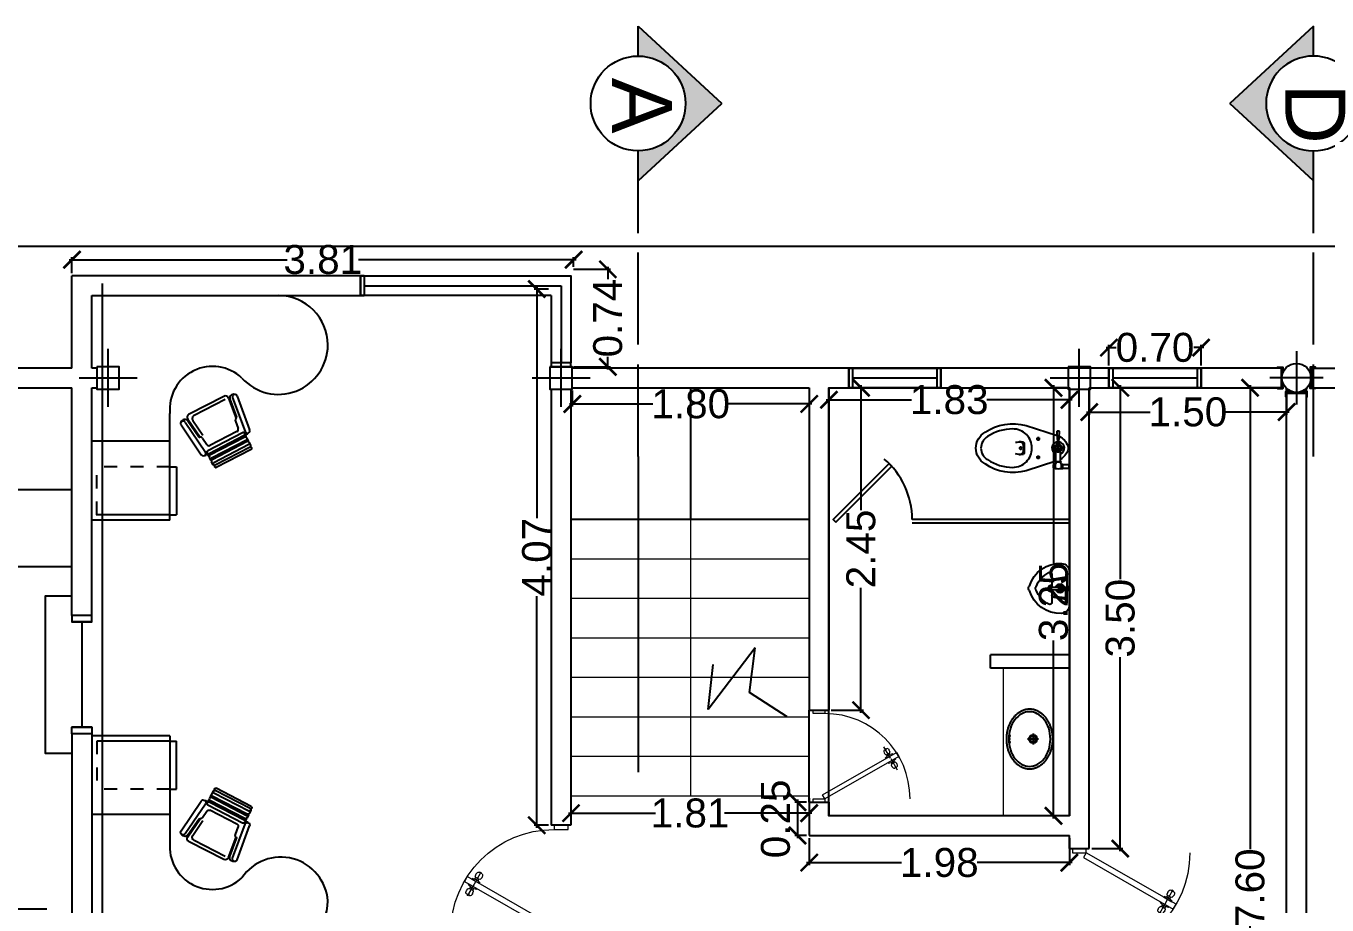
# Model space of a CAD drawing. Header units: metres. Extents: x 2 to 659295185, y -28 to 1124222152.
# Drawn here: x 654281.52 to 654291.4, y 1123388.89 to 1123395.57 of the extents above; entities that cross this region are included whole.
import ezdxf

# ---------------------------------------------------------------- set-up
doc = ezdxf.new("R2010")
doc.units = ezdxf.units.M
doc.header["$MEASUREMENT"] = 0
for name, pattern in [('ACAD_ISO03W100', [30, 12, -18]), ('CENTER', [50.8, 31.75, -6.35, 6.35, -6.35]), ('CENTER2', [1.125, 0.75, -0.125, 0.125, -0.125]), ('DASHDOT2', [0.5, 0.25, -0.125, 0, -0.125]), ('DASHED2', [9.525, 6.35, -3.175])]:
    doc.linetypes.add(name, pattern=pattern)
doc.layers.get('0').update_dxf_attribs({"linetype": 'CONTINUOUS'})
doc.layers.add('acera', color=32, linetype='CONTINUOUS', lineweight=20)
doc.layers.add('muebles', color=9, linetype='CONTINUOUS', lineweight=0)
for name, color, linetype in [('Acotado', 7, 'CONTINUOUS'), ('EJE', 4, 'DASHDOT2'), ('EJES', 7, 'CENTER2'), ('Estructura', 1, 'CONTINUOUS'), ('Gabetero', 8, 'CONTINUOUS'), ('HERR', 7, 'CONTINUOUS'), ('PARED', 7, 'CONTINUOUS'), ('PIEZA', 7, 'CONTINUOUS'), ('PRO', 3, 'CONTINUOUS'), ('TECHO', 4, 'CONTINUOUS'), ('Textura', 8, 'CONTINUOUS'), ('TEXTURA PISO', 251, 'CONTINUOUS'), ('Vista 1', 4, 'CONTINUOUS')]:
    doc.layers.add(name, color=color, linetype=linetype)
doc.styles.add('FORMAT', font='swissl.ttf')
doc.dimstyles.new('1-100', dxfattribs={"dimtxt": 0.22, "dimasz": 0.13, "dimexe": 0.02, "dimexo": 0.02, "dimgap": 0.022, "dimtad": 0, "dimzin": 1, "dimdsep": 46, "dimtxsty": 'FORMAT', "dimblk": 'ARCHTICK', "dimcen": 0.02, "dimdle": 0.02, "dimazin": 0, "dimtfac": 1, "dimtofl": 0, "dimtmove": 2, "dimatfit": 3, "dimldrblk": 'ARCHTICK', "dimfxl": 1, "dimtolj": 1, "dimtzin": 1, "dimarcsym": 0})

# ---------------------------------------------------------------- blocks, each defined once
blk = doc.blocks.new('eco 220x220')
at = {"color": 8}
for p, q in [((0, 0.2022), (0, -0.2022)), ((-0.2022, 0), (0.2022, 0))]:
    blk.add_line(p, q, dxfattribs=at)
blk.add_circle((0, 0), 0.11)
blk = doc.blocks.new('Silla Visita')
for p, q in [((164.1382, 49.1594), (164.3391, 49.3459)), ((164.394, 49.3398), (164.3779, 49.3206)), ((164.4188, 49.369), (164.4027, 49.3498)), ((164.404, 49.334), (164.633, 49.1415)), ((164.4201, 49.3532), (164.6491, 49.1607)), ((164.4436, 49.3982), (164.4275, 49.379)), ((164.4288, 49.3632), (164.6578, 49.1707)), ((164.4449, 49.3824), (164.6739, 49.1899)), ((164.4594, 49.3995), (164.6883, 49.207)), ((164.4714, 49.4139), (164.7004, 49.2214)), ((164.1636, 49.132), (164.3646, 49.3185)), ((164.3199, 49.2209), (164.3634, 49.2612)), ((164.3793, 49.3048), (164.6082, 49.1123)), ((164.3881, 49.2618), (164.565, 49.1132)), ((164.3953, 49.324), (164.6243, 49.1315)), ((164.1785, 49.105), (164.2997, 49.2174)), ((164.1825, 49.1171), (164.2893, 49.2163)), ((164.6401, 49.1328), (164.624, 49.1137)), ((164.6649, 49.162), (164.6488, 49.1429)), ((164.6897, 49.1912), (164.6736, 49.1721)), ((164.1795, 49.0658), (164.4054, 48.8749)), ((164.1964, 49.0858), (164.3998, 48.9139)), ((164.4385, 48.9195), (164.513, 49.0331)), ((164.4733, 48.8703), (164.6237, 49.0996)), ((164.5046, 48.8498), (164.6549, 49.0791)), ((164.5349, 49.0392), (164.5674, 49.0888)), ((164.4442, 48.8805), (164.5349, 49.0187)), ((164.4555, 48.8864), (164.5355, 49.0083))]:
    blk.add_line(p, q)
for centre, radius, start, end in [((164.3519, 49.3322), 0.0187, 312.86345, 132.86345), ((164.3639, 49.3286), 0.0161, 330.22315, 83.22143), ((164.4026, 49.3325), 0.0112, 102.78795, 229.94658), ((164.4113, 49.3426), 0.0112, 139.94658, 229.94658), ((164.4274, 49.3618), 0.0112, 102.78795, 229.94658), ((164.4274, 49.3618), 0.0112, 102.78795, 229.94658), ((164.4361, 49.3718), 0.0112, 139.94658, 229.94658), ((164.4521, 49.391), 0.0112, 49.94658, 229.94658), ((164.4654, 49.4067), 0.00935, 49.94658, 229.94658), ((164.3761, 49.2475), 0.0187, 49.94658, 132.86345), ((164.3865, 49.3134), 0.0112, 139.94658, 229.94658), ((164.1644, 49.1438), 0.0323, 169.43783, 304.16922), ((164.1509, 49.1457), 0.0187, 132.86345, 312.86345), ((164.2953, 49.2099), 0.0087, 64.26053, 132.86345), ((164.3072, 49.2346), 0.0187, 244.26053, 312.86345), ((164.6315, 49.14), 0.0112, 229.94658, 355.56179), ((164.6402, 49.1501), 0.0112, 229.94658, 319.94658), ((164.6563, 49.1693), 0.0112, 229.94658, 355.56179), ((164.665, 49.1793), 0.0112, 229.94658, 319.94658), ((164.6811, 49.1985), 0.0112, 229.94658, 49.94658), ((164.6944, 49.2142), 0.00935, 229.94658, 49.94658), ((164.1963, 49.0858), 0.0262, 132.86345, 229.94658), ((164.5505, 49.0289), 0.0187, 146.74189, 215.3448), ((164.5503, 49.0994), 0.0201, 328.25096, 43.25775), ((164.6155, 49.1209), 0.0112, 229.94658, 319.94658), ((164.6338, 49.1006), 0.0161, 20.25386, 129.38218), ((164.6393, 49.0893), 0.0187, 326.74189, 146.74189), ((164.5282, 49.0131), 0.0087, 326.74189, 35.3448), ((164.4167, 48.9339), 0.0262, 229.80267, 326.74189), ((164.4223, 48.8948), 0.0262, 229.65875, 326.74189), ((164.4842, 48.8731), 0.0316, 155.20042, 273.40761), ((164.489, 48.8601), 0.0187, 146.74189, 326.74189)]:
    blk.add_arc(centre, radius, start, end)
blk = doc.blocks.new('p-80')
at = {"color": 8, "linetype": 'CENTER', "ltscale": 0.0005}
for p, q in [((-0.3816, 0.6706), (-0.4977, 0.6036)), ((-0.3796, 0.6718), (-0.2635, 0.7388))]:
    blk.add_line(p, q, dxfattribs=at)
at = {"color": 8}
for p, q in [((-0.4626, 0.649), (-0.4532, 0.6576)), ((-0.4495, 0.6598), (-0.4372, 0.6636)), ((-0.4147, 0.666), (-0.4258, 0.6595)), ((-0.4136, 0.6383), (-0.4256, 0.6591)), ((-0.4154, 0.6915), (-0.4207, 0.6885)), ((-0.4207, 0.6885), (-0.4147, 0.666)), ((-0.3804, 0.6309), (-0.4154, 0.6915)), ((-0.4022, 0.6443), (-0.4147, 0.666)), ((-0.3808, 0.7115), (-0.3755, 0.7146)), ((-0.3458, 0.6509), (-0.3808, 0.7115)), ((-0.3755, 0.7146), (-0.359, 0.6981)), ((-0.359, 0.6981), (-0.3479, 0.7045)), ((-0.3465, 0.6765), (-0.359, 0.6981)), ((-0.3357, 0.6833), (-0.3476, 0.7041)), ((-0.3465, 0.6765), (-0.3354, 0.6829)), ((-0.3405, 0.6539), (-0.3465, 0.6765)), ((-0.3458, 0.6509), (-0.3405, 0.6539)), ((-0.3363, 0.7251), (-0.3457, 0.7165)), ((-0.3203, 0.7311), (-0.3325, 0.7273)), ((-0.3118, 0.6827), (-0.324, 0.6788)), ((-0.3041, 0.7154), (-0.3087, 0.7266)), ((-0.2986, 0.6935), (-0.308, 0.6848)), ((-0.301, 0.7215), (-0.306, 0.7201)), ((-0.2967, 0.7058), (-0.3041, 0.7154)), ((-0.301, 0.7215), (-0.2973, 0.715)), ((-0.2973, 0.715), (-0.301, 0.7114)), ((-0.4572, 0.627), (-0.4645, 0.6366)), ((-0.464, 0.6274), (-0.4603, 0.631)), ((-0.464, 0.6274), (-0.4602, 0.6209)), ((-0.4602, 0.6209), (-0.4553, 0.6224)), ((-0.4526, 0.6158), (-0.4572, 0.627)), ((-0.4409, 0.6113), (-0.4287, 0.6152)), ((-0.4249, 0.6173), (-0.4155, 0.626)), ((-0.4022, 0.6443), (-0.4133, 0.6379)), ((-0.3857, 0.6279), (-0.4022, 0.6443)), ((-0.3804, 0.6309), (-0.3857, 0.6279))]:
    blk.add_line(p, q, dxfattribs=at)
for points in [[(-0.03, 0.1), (-0.0646, 0.08), (-0.4329, 0.7218), (-0.3983, 0.7418)], [(-0.77, 0), (-0.8, 0), (-0.8, 0.1), (-0.77, 0.1)], [(0, 0), (-0.03, 0), (-0.03, 0.1), (0, 0.1)]]:
    blk.add_lwpolyline(points, close=True)
for centre, radius, start, end in [((-0.03, 0.1), 0.74, 90, 180), ((-0.4464, 0.6502), 0.01, 107.47119, 132.52881), ((-0.4342, 0.6541), 0.01, 30, 107.47119), ((-0.339, 0.7091), 0.01, 132.52881, 210), ((-0.3295, 0.7177), 0.01, 107.47119, 132.52881), ((-0.327, 0.6883), 0.01, 210, 287.47119), ((-0.3173, 0.7216), 0.01, 30, 107.47119), ((-0.3148, 0.6922), 0.01, 287.47119, 312.52881), ((-0.3053, 0.7008), 0.01, 312.52881, 30), ((-0.4559, 0.6416), 0.01, 132.52881, 210), ((-0.4439, 0.6208), 0.01, 210, 287.47119), ((-0.4317, 0.6247), 0.01, 287.47119, 312.52881), ((-0.4223, 0.6333), 0.01, 312.52881, 30)]:
    blk.add_arc(centre, radius, start, end, dxfattribs=at)
blk = doc.blocks.new('detalle metalico')
at = {"layer": 'Estructura'}
for points in [[(665221.7432, 1123542.5637), (665221.7432, 1123542.5977), (665221.7092, 1123542.5977), (665221.7092, 1123542.6037), (665221.7492, 1123542.6037), (665221.7492, 1123542.5637), (665221.7432, 1123542.5637)], [(665221.7432, 1123542.4817), (665221.7432, 1123542.4477), (665221.7092, 1123542.4477), (665221.7092, 1123542.4417), (665221.7492, 1123542.4417), (665221.7492, 1123542.4817), (665221.7432, 1123542.4817)]]:
    blk.add_lwpolyline(points, dxfattribs=at)
blk.add_lwpolyline([(665221.7432, 1123542.4477), (665221.7372, 1123542.4477), (665221.7372, 1123542.5977), (665221.7432, 1123542.5977)], close=True, dxfattribs=at)
blk = doc.blocks.new('_ArchTick')
at = {"color": 0, "linetype": 'ByBlock', "const_width": 0.15}
blk.add_lwpolyline([(-0.5, -0.5), (0.5, 0.5)], dxfattribs=at)
blk = doc.blocks.new('*D2349')
at = {"layer": 'Acotado', "color": 0, "lineweight": -2, "transparency": 16777216}
for p, q in [((667561.8505, 1123522.3588), (667561.8505, 1123522.2259)), ((667563.6605, 1123522.3588), (667563.6605, 1123522.2259)), ((667561.8305, 1123522.2459), (667562.4934, 1123522.2459)), ((667563.6805, 1123522.2459), (667563.0176, 1123522.2459))]:
    blk.add_line(p, q, dxfattribs=at)
at = {"layer": 'Acotado', "color": 0, "lineweight": -2, "transparency": 16777216, "xscale": 0.13, "yscale": 0.13, "zscale": 0.13, "rotation": 180}
blk.add_blockref('_ArchTick', (667561.8505, 1123522.2459), dxfattribs=at)
at = {"layer": 'Acotado', "color": 0, "lineweight": -2, "transparency": 16777216, "xscale": 0.13, "yscale": 0.13, "zscale": 0.13}
blk.add_blockref('_ArchTick', (667563.6605, 1123522.2459), dxfattribs=at)
at = {"layer": 'Acotado', "color": 0, "transparency": 16777216, "insert": (667562.7555, 1123522.2459), "char_height": 0.22, "attachment_point": 5, "style": 'FORMAT'}
blk.add_mtext('\\A1;1.81', dxfattribs=at)
blk = doc.blocks.new('signo')
h = blk.add_hatch(color=256)
h.dxf.hatch_style = 1
edge = h.paths.add_edge_path()
edge.add_arc((664510.7291, 1123539.9084), 0.3601, 180, 360)
edge.add_line((664511.0892, 1123539.9084), (664511.3177, 1123539.9084))
edge.add_line((664511.3177, 1123539.9084), (664510.7291, 1123539.273))
edge.add_line((664510.7291, 1123539.273), (664510.1404, 1123539.9084))
edge.add_line((664510.1404, 1123539.9084), (664510.3689, 1123539.9084))
for p, q in [((664510.1404, 1123539.9084), (664510.7291, 1123539.273)), ((664510.1404, 1123539.9084), (664510.3689, 1123539.9084)), ((664511.3177, 1123539.9084), (664510.7291, 1123539.273)), ((664511.0892, 1123539.9084), (664511.3177, 1123539.9084))]:
    blk.add_line(p, q)
blk.add_circle((664510.7291, 1123539.9084), 0.3601)
blk = doc.blocks.new('sig')
for p, q in [((664508.0465, 1123539.9084), (664508.7465, 1123539.9084)), ((664508.8965, 1123539.9084), (664509.5965, 1123539.9084)), ((664509.7437, 1123539.9084), (664510.1404, 1123539.9084))]:
    blk.add_line(p, q)
blk.add_blockref('signo', (0, 0))
blk = doc.blocks.new('caro-plt')
at = {"layer": 'PARED'}
for p, q in [((0.0357, -0.0857), (-0.0357, -0.0857)), ((0, -0.1214), (0, -0.05)), ((-0.085, -0.2377), (-0.055, -0.2377)), ((-0.07, -0.2227), (-0.07, -0.2527)), ((0.055, -0.2377), (0.085, -0.2377)), ((0.07, -0.2227), (0.07, -0.2527))]:
    blk.add_line(p, q, dxfattribs=at)
at = {"layer": 'PIEZA'}
for p, q in [((-0.0372, -0.076), (-0.0372, -0.0961)), ((0.1013, -0.068), (0.0239, -0.068)), ((0.1232, -0.0615), (0.1232, -0.0055)), ((0.1307, -0.0615), (0.1307, -0.0525)), ((0.1462, -0.0525), (0.1462, -0.0615)), ((0.1537, -0.0055), (0.1537, -0.0615)), ((0.1013, -0.1032), (0.024, -0.1032))]:
    blk.add_line(p, q, dxfattribs=at)
for points in [[(0.118, 0), (0.1207, -0.0055), (0.1562, -0.0055), (0.1588, 0)], [(-0.0397, -0.076), (-0.0422, -0.0794), (-0.0422, -0.0919), (-0.0397, -0.0961)], [(-0.0281, -0.076), (-0.0397, -0.076), (-0.0397, -0.0961), (-0.0279, -0.0961)]]:
    blk.add_lwpolyline(points, dxfattribs=at)
for points in [[(0.1, -0.1032), (0.1712, -0.3289, -0.220845), (0.1204, -0.6412, -0.267949), (0, -0.7107, -0.267949), (-0.1204, -0.6412, -0.220845), (-0.1712, -0.3289), (-0.0971, -0.0941, -0.200507)], [(-0.0422, -0.0794), (-0.1234, -0.0754, 0.428639), (-0.1287, -0.0804), (-0.1287, -0.0853), (-0.1287, -0.0901, 0.42603), (-0.1235, -0.0951), (-0.0422, -0.0919)], [(-0.0905, -0.0771, -0.184776), (-0.0173, -0.0131, -0.178359), (0.0173, -0.0131, -0.164856), (0.0852, -0.068)], [(0.1063, -0.1032), (0.1147, -0.1032, -0.39071), (0.1207, -0.1087, 0.39071), (0.1217, -0.1096), (0.1532, -0.1096, 0.368077), (0.1542, -0.1088, 0.077411), (0.1545, -0.0615)], [(0.1063, -0.068), (0.1147, -0.068, 0.331964), (0.1217, -0.0615)], [(0.1217, -0.1096), (0.1217, -0.1111, 0.414214), (0.1227, -0.1121), (0.1522, -0.1121, 0.414214), (0.1532, -0.1111), (0.1532, -0.1096)], [(0.1522, -0.1121), (0.1522, -0.1161, -0.414214), (0.1512, -0.1171), (0.1237, -0.1171, -0.414214), (0.1227, -0.1161), (0.1227, -0.1121)], [(0.1485, -0.1171), (0.1485, -0.1199, -0.414214), (0.1475, -0.1209), (0.1374, -0.1209), (0.1274, -0.1209, -0.414214), (0.1264, -0.1199), (0.1264, -0.1171)], [(-0.0442, -0.4107, -0.060428), (-0.049, -0.3582, -0.405477), (-0.034, -0.3437), (0, -0.3437), (0.034, -0.3437, -0.405477), (0.049, -0.3582, -0.060428), (0.0442, -0.4107)], [(0.0484, -0.3815, 0.43678), (0.0185, -0.3492), (0, -0.3492), (-0.0185, -0.3492, 0.43678), (-0.0484, -0.3815)], [(0.004, -0.3612), (0.004, -0.3638, 0.310791), (0.0056, -0.3661, -0.034503), (0.0071, -0.3668, -0.106031), (0.0094, -0.3688, -0.162613), (0.01, -0.3707, -0.162613), (0.0094, -0.3726, -0.106031), (0.0071, -0.3746, -0.069899), (0.004, -0.3757, -0.056135), (0, -0.3762, -0.056135), (-0.004, -0.3757, -0.069899), (-0.0071, -0.3746, -0.106031), (-0.0094, -0.3726, -0.162613), (-0.01, -0.3707, -0.162613), (-0.0094, -0.3688, -0.106031), (-0.0071, -0.3668, -0.034503), (-0.0056, -0.3661, 0.310791), (-0.004, -0.3638), (-0.004, -0.3612)]]:
    blk.add_lwpolyline(points, format="xyb", dxfattribs=at)
for points in [[(0.1038, -0.1057), (0.1037, -0.1057, -0.414214), (0.1013, -0.1033), (0.1013, -0.068, -0.414214), (0.1038, -0.0655), (0.1039, -0.0655, -0.414214), (0.1063, -0.0679), (0.1063, -0.1032, -0.414214)], [(0, -0.6727, 0.267949), (0.0875, -0.6222, 0.149412), (0.146, -0.4307, 0.414214), (0, -0.2847, 0.414214), (-0.146, -0.4307, 0.149412), (-0.0875, -0.6222, 0.267949)]]:
    blk.add_lwpolyline(points, format="xyb", close=True, dxfattribs=at)
blk.add_lwpolyline([(0.1552, -0.0615), (0.1217, -0.0615), (0.1207, -0.0605), (0.1207, -0.0535), (0.1217, -0.0525), (0.1552, -0.0525), (0.1562, -0.0535), (0.1562, -0.0605)], close=True, dxfattribs=at)
for centre, radius in [((0, -0.0857), 0.0297), ((0, -0.0857), 0.0204), ((-0.07, -0.2377), 0.008), ((0.07, -0.2377), 0.008)]:
    blk.add_circle(centre, radius, dxfattribs=at)
for start, end in [(21.94592, 172.11929), (187.71614, 338.33307)]:
    blk.add_arc((0, -0.0857), 0.0474, start, end, dxfattribs=at)
blk = doc.blocks.new('ORQU-PLT')
at = {"layer": 'PIEZA', "linetype": 'DASHED2'}
blk.add_lwpolyline([(0, -0.14, 0.078314), (-0.099, -0.156, 0.087725), (-0.178, -0.197, 0.10543), (-0.233, -0.264, 0.12261), (-0.252, -0.336, 0.12261), (-0.233, -0.409, 0.10543), (-0.178, -0.475, 0.087725), (-0.099, -0.517, 0.078314), (0, -0.532, 0.078314), (0.099, -0.517, 0.087725), (0.178, -0.475, 0.10543), (0.233, -0.409, 0.12261), (0.252, -0.336, 0.12261), (0.233, -0.264, 0.10543), (0.178, -0.197, 0.087725), (0.099, -0.156, 0.078314)], format="xyb", close=True, dxfattribs=at)
at = {"layer": 'PIEZA'}
blk.add_lwpolyline([(0, -0.161, 0.076422), (-0.091, -0.175, 0.086456), (-0.163, -0.212, 0.105866), (-0.214, -0.272, 0.125361), (-0.231, -0.336, 0.125361), (-0.214, -0.401, 0.105866), (-0.163, -0.46, 0.086456), (-0.091, -0.498, 0.076422), (0, -0.511, 0.076422), (0.091, -0.498, 0.086456), (0.163, -0.46, 0.105866), (0.214, -0.401, 0.125361), (0.231, -0.336, 0.125361), (0.214, -0.272, 0.105866), (0.163, -0.212, 0.086456), (0.091, -0.175, 0.076422)], format="xyb", close=True, dxfattribs=at)
for radius in [0.035, 0.025]:
    blk.add_circle((0, -0.307), radius, dxfattribs=at)
for centre, start, end in [((-0.028, -0.51), 355.4894, 173.8777), ((0, -0.511), 0.8058, 179.1942), ((0.028, -0.51), 6.1223, 184.5106)]:
    blk.add_arc(centre, 0.0085, start, end, dxfattribs=at)
at = {"layer": 'TECHO'}
for p, q in [((-0.047, -0.307), (0.047, -0.307)), ((0, -0.261), (0, -0.354))]:
    blk.add_line(p, q, dxfattribs=at)
blk = doc.blocks.new('CHOR-PLT')
at = {"layer": 'EJE'}
for p, q in [((-0.0122, -0.054), (0.0122, -0.054)), ((0, -0.0418), (0, -0.0662))]:
    blk.add_line(p, q, dxfattribs=at)
at = {"layer": 'HERR'}
for p, q in [((-0.0075, -0.1019), (-0.0065, -0.0412)), ((-0.0065, -0.034), (-0.0065, -0.003)), ((0.0065, -0.034), (0.0065, -0.003)), ((0.0075, -0.1019), (0.0065, -0.0412)), ((-0.007, -0.1119), (-0.007, -0.1019)), ((0.007, -0.1119), (0.007, -0.1019))]:
    blk.add_line(p, q, dxfattribs=at)
blk.add_lwpolyline([(-0.015, 0), (-0.0135, -0.003), (0.0135, -0.003), (0.015, 0)], dxfattribs=at)
for points in [[(0.0115, -0.0412), (0.01, -0.034), (-0.01, -0.034), (-0.0115, -0.0412)], [(-0.0115, -0.1019), (0.0115, -0.1019), (0.0115, -0.1119), (-0.0115, -0.1119)]]:
    blk.add_lwpolyline(points, close=True, dxfattribs=at)
at = {"layer": 'PIEZA'}
for p, q in [((-0.0065, -0.015), (-0.0835, -0.015)), ((0.0835, -0.015), (0.0065, -0.015))]:
    blk.add_line(p, q, dxfattribs=at)
blk.add_lwpolyline([(0, -0.234, 0.194883), (0.0087, -0.2305, -0.118691), (0.0127, -0.2281, 0.341301), (0.1424, -0.0448, 0.394772), (0.0945, 0), (0, 0), (-0.0945, 0, 0.394772), (-0.1424, -0.0448, 0.341301), (-0.0127, -0.2281, -0.118691), (-0.0087, -0.2305, 0.194883)], format="xyb", close=True, dxfattribs=at)
for points in [[(-0.0711, -0.015, -0.36397), (-0.0638, -0.0212), (-0.0499, -0.1)], [(-0.0642, -0.015, -0.381363), (-0.0543, -0.0239), (-0.0464, -0.0933, 0.381363), (-0.0389, -0.1, 0.381363)], [(0.0389, -0.1, 0.381363), (0.0464, -0.0933), (0.0543, -0.0239, -0.381363), (0.0642, -0.015)], [(0.0711, -0.015, 0.36397), (0.0638, -0.0212), (0.0499, -0.1)], [(-0.0075, -0.1), (-0.08, -0.1, 0.554189), (-0.0903, -0.1165, 0.192896), (-0.0097, -0.1895, -0.117138), (-0.0088, -0.1902, 0.208333), (0, -0.194, 0.208333), (0.0088, -0.1902, -0.117138), (0.0097, -0.1895, 0.192896), (0.0903, -0.1165, 0.554189), (0.08, -0.1), (0.0075, -0.1)]]:
    blk.add_lwpolyline(points, format="xyb", dxfattribs=at)
for centre, radius, start, end in [((0, -0.054), 0.025, 105.07006, 253.47973), ((0, -0.054), 0.02, 122.12013, 249.4456), ((0, -0.054), 0.015, 121.74251, 242.47535), ((0, -0.054), 0.025, 286.5141, 74.92994), ((0, -0.054), 0.015, 297.50856, 58.25749), ((0, -0.054), 0.02, 290.54475, 57.87987), ((0, -0.1), 0.021, 180, 0)]:
    blk.add_arc(centre, radius, start, end, dxfattribs=at)
at = {"layer": 'PRO'}
blk.add_circle((0, -0.054), 0.007, dxfattribs=at)
blk = doc.blocks.new('Col 155x155')
at = {"color": 8}
for p, q in [((0, -0.2022), (0, 0.2022)), ((0.2022, 0), (-0.2022, 0))]:
    blk.add_line(p, q, dxfattribs=at)
blk.add_lwpolyline([(-0.0775, -0.0775), (0.0775, -0.0775), (0.0775, 0.0775), (-0.0775, 0.0775)], close=True)
blk = doc.blocks.new('*D2365')
at = {"layer": 'PIEZA', "color": 0, "lineweight": -2, "transparency": 16777216}
for p, q in [((667567.2679, 1123525.4788), (667566.9905, 1123525.4788)), ((667567.0105, 1123525.4988), (667567.0105, 1123521.9711)), ((667567.0105, 1123517.8588), (667567.0105, 1123521.3865)), ((667567.2679, 1123517.8788), (667566.9905, 1123517.8788))]:
    blk.add_line(p, q, dxfattribs=at)
at = {"layer": 'PIEZA', "color": 0, "lineweight": -2, "transparency": 16777216, "xscale": 0.13, "yscale": 0.13, "zscale": 0.13}
for p, rotation in [((667567.0105, 1123525.4788), 90), ((667567.0105, 1123517.8788), 270)]:
    blk.add_blockref('_ArchTick', p, dxfattribs=dict(at, rotation=rotation))
at = {"layer": 'PIEZA', "color": 0, "transparency": 16777216, "insert": (667567.0105, 1123521.6788), "char_height": 0.22, "attachment_point": 5, "rotation": 90, "style": 'FORMAT'}
blk.add_mtext('\\A1;7.60', dxfattribs=at)
blk = doc.blocks.new('*D2366')
at = {"layer": 'PIEZA', "color": 0, "lineweight": -2, "transparency": 16777216}
for p, q in [((667565.7881, 1123525.4588), (667565.7881, 1123525.2743)), ((667567.2879, 1123525.4588), (667567.2879, 1123525.2743)), ((667565.7681, 1123525.2943), (667566.2508, 1123525.2943)), ((667567.3079, 1123525.2943), (667566.8252, 1123525.2943))]:
    blk.add_line(p, q, dxfattribs=at)
at = {"layer": 'PIEZA', "color": 0, "lineweight": -2, "transparency": 16777216, "xscale": 0.13, "yscale": 0.13, "zscale": 0.13, "rotation": 180}
blk.add_blockref('_ArchTick', (667565.7881, 1123525.2943), dxfattribs=at)
at = {"layer": 'PIEZA', "color": 0, "lineweight": -2, "transparency": 16777216, "xscale": 0.13, "yscale": 0.13, "zscale": 0.13}
blk.add_blockref('_ArchTick', (667567.2879, 1123525.2943), dxfattribs=at)
at = {"layer": 'PIEZA', "color": 0, "transparency": 16777216, "insert": (667566.538, 1123525.2943), "char_height": 0.22, "attachment_point": 5, "style": 'FORMAT'}
blk.add_mtext('\\A1;1.50', dxfattribs=at)
blk = doc.blocks.new('*D2367')
at = {"layer": 'PIEZA', "color": 0, "lineweight": -2, "transparency": 16777216}
for p, q in [((667565.8081, 1123525.4788), (667566.0441, 1123525.4788)), ((667566.0241, 1123525.4988), (667566.0241, 1123524.0237)), ((667566.0241, 1123521.9567), (667566.0241, 1123523.4317)), ((667565.8081, 1123521.9767), (667566.0441, 1123521.9767))]:
    blk.add_line(p, q, dxfattribs=at)
at = {"layer": 'PIEZA', "color": 0, "lineweight": -2, "transparency": 16777216, "xscale": 0.13, "yscale": 0.13, "zscale": 0.13}
for p, rotation in [((667566.0241, 1123525.4788), 90), ((667566.0241, 1123521.9767), 270)]:
    blk.add_blockref('_ArchTick', p, dxfattribs=dict(at, rotation=rotation))
at = {"layer": 'PIEZA', "color": 0, "transparency": 16777216, "insert": (667566.0241, 1123523.7277), "char_height": 0.22, "attachment_point": 5, "rotation": 90, "style": 'FORMAT'}
blk.add_mtext('\\A1;3.50', dxfattribs=at)
blk = doc.blocks.new('*D2368')
at = {"layer": 'PIEZA', "color": 0, "lineweight": -2, "transparency": 16777216}
for p, q in [((667563.6605, 1123522.0559), (667563.6605, 1123521.85)), ((667565.6375, 1123522.0558), (667565.6375, 1123521.85)), ((667563.6405, 1123521.87), (667564.3624, 1123521.87)), ((667565.6575, 1123521.87), (667564.9356, 1123521.87))]:
    blk.add_line(p, q, dxfattribs=at)
at = {"layer": 'PIEZA', "color": 0, "lineweight": -2, "transparency": 16777216, "xscale": 0.13, "yscale": 0.13, "zscale": 0.13, "rotation": 180}
blk.add_blockref('_ArchTick', (667563.6605, 1123521.87), dxfattribs=at)
at = {"layer": 'PIEZA', "color": 0, "lineweight": -2, "transparency": 16777216, "xscale": 0.13, "yscale": 0.13, "zscale": 0.13}
blk.add_blockref('_ArchTick', (667565.6375, 1123521.87), dxfattribs=at)
at = {"layer": 'PIEZA', "color": 0, "transparency": 16777216, "insert": (667564.649, 1123521.87), "char_height": 0.22, "attachment_point": 5, "style": 'FORMAT'}
blk.add_mtext('\\A1;1.98', dxfattribs=at)
blk = doc.blocks.new('*D2369')
at = {"layer": 'PIEZA', "color": 0, "lineweight": -2, "transparency": 16777216}
for p, q in [((667563.8305, 1123525.4788), (667564.074, 1123525.4788)), ((667564.054, 1123525.4988), (667564.054, 1123524.5487)), ((667564.054, 1123523.0088), (667564.054, 1123523.9589)), ((667563.8278, 1123523.0288), (667564.074, 1123523.0288))]:
    blk.add_line(p, q, dxfattribs=at)
at = {"layer": 'PIEZA', "color": 0, "lineweight": -2, "transparency": 16777216, "xscale": 0.13, "yscale": 0.13, "zscale": 0.13}
for p, rotation in [((667564.054, 1123525.4788), 90), ((667564.054, 1123523.0288), 270)]:
    blk.add_blockref('_ArchTick', p, dxfattribs=dict(at, rotation=rotation))
at = {"layer": 'PIEZA', "color": 0, "transparency": 16777216, "insert": (667564.054, 1123524.2538), "char_height": 0.22, "attachment_point": 5, "rotation": 90, "style": 'FORMAT'}
blk.add_mtext('\\A1;2.45', dxfattribs=at)
blk = doc.blocks.new('*D2370')
at = {"layer": 'PIEZA', "color": 0, "lineweight": -2, "transparency": 16777216}
for p, q in [((667563.8105, 1123525.4588), (667563.8105, 1123525.3672)), ((667565.6378, 1123525.4588), (667565.6378, 1123525.3672)), ((667563.7905, 1123525.3872), (667564.4384, 1123525.3872)), ((667565.6578, 1123525.3872), (667565.0099, 1123525.3872))]:
    blk.add_line(p, q, dxfattribs=at)
at = {"layer": 'PIEZA', "color": 0, "lineweight": -2, "transparency": 16777216, "xscale": 0.13, "yscale": 0.13, "zscale": 0.13, "rotation": 180}
blk.add_blockref('_ArchTick', (667563.8105, 1123525.3872), dxfattribs=at)
at = {"layer": 'PIEZA', "color": 0, "lineweight": -2, "transparency": 16777216, "xscale": 0.13, "yscale": 0.13, "zscale": 0.13}
blk.add_blockref('_ArchTick', (667565.6378, 1123525.3872), dxfattribs=at)
at = {"layer": 'PIEZA', "color": 0, "transparency": 16777216, "insert": (667564.7242, 1123525.3872), "char_height": 0.22, "attachment_point": 5, "style": 'FORMAT'}
blk.add_mtext('\\A1;1.83', dxfattribs=at)
blk = doc.blocks.new('*D2371')
at = {"layer": 'PIEZA', "color": 0, "lineweight": -2, "transparency": 16777216}
for p, q in [((667561.8603, 1123525.4588), (667561.8603, 1123525.3357)), ((667563.6605, 1123525.4588), (667563.6605, 1123525.3357)), ((667561.8403, 1123525.3557), (667562.4732, 1123525.3557)), ((667563.6805, 1123525.3557), (667563.0476, 1123525.3557))]:
    blk.add_line(p, q, dxfattribs=at)
at = {"layer": 'PIEZA', "color": 0, "lineweight": -2, "transparency": 16777216, "xscale": 0.13, "yscale": 0.13, "zscale": 0.13, "rotation": 180}
blk.add_blockref('_ArchTick', (667561.8603, 1123525.3557), dxfattribs=at)
at = {"layer": 'PIEZA', "color": 0, "lineweight": -2, "transparency": 16777216, "xscale": 0.13, "yscale": 0.13, "zscale": 0.13}
blk.add_blockref('_ArchTick', (667563.6605, 1123525.3557), dxfattribs=at)
at = {"layer": 'PIEZA', "color": 0, "transparency": 16777216, "insert": (667562.7604, 1123525.3557), "char_height": 0.22, "attachment_point": 5, "style": 'FORMAT'}
blk.add_mtext('\\A1;1.80', dxfattribs=at)
blk = doc.blocks.new('*D2372')
at = {"layer": 'PIEZA', "color": 0, "lineweight": -2, "transparency": 16777216}
for p, q in [((667561.5905, 1123526.2488), (667561.5905, 1123524.4867)), ((667561.6805, 1123526.2288), (667561.5705, 1123526.2288)), ((667561.5905, 1123522.1338), (667561.5905, 1123523.8959)), ((667561.6805, 1123522.1538), (667561.5705, 1123522.1538))]:
    blk.add_line(p, q, dxfattribs=at)
at = {"layer": 'PIEZA', "color": 0, "lineweight": -2, "transparency": 16777216, "xscale": 0.13, "yscale": 0.13, "zscale": 0.13}
for p, rotation in [((667561.5905, 1123526.2288), 90), ((667561.5905, 1123522.1538), 270)]:
    blk.add_blockref('_ArchTick', p, dxfattribs=dict(at, rotation=rotation))
at = {"layer": 'PIEZA', "color": 0, "transparency": 16777216, "insert": (667561.5905, 1123524.1913), "char_height": 0.22, "attachment_point": 5, "rotation": 90, "style": 'FORMAT'}
blk.add_mtext('\\A1;4.07', dxfattribs=at)
blk = doc.blocks.new('*D2374')
at = {"layer": 'PIEZA', "color": 0, "lineweight": -2, "transparency": 16777216}
for p, q in [((667561.8705, 1123526.3788), (667562.1504, 1123526.3788)), ((667562.1304, 1123526.3988), (667562.1304, 1123526.3044)), ((667561.8705, 1123525.6386), (667562.1504, 1123525.6386)), ((667562.1304, 1123525.6186), (667562.1304, 1123525.713))]:
    blk.add_line(p, q, dxfattribs=at)
at = {"layer": 'PIEZA', "color": 0, "lineweight": -2, "transparency": 16777216, "xscale": 0.13, "yscale": 0.13, "zscale": 0.13}
for p, rotation in [((667562.1304, 1123526.3788), 90), ((667562.1304, 1123525.6386), 270)]:
    blk.add_blockref('_ArchTick', p, dxfattribs=dict(at, rotation=rotation))
at = {"layer": 'PIEZA', "color": 0, "transparency": 16777216, "insert": (667562.1304, 1123526.0087), "char_height": 0.22, "attachment_point": 5, "rotation": 90, "style": 'FORMAT'}
blk.add_mtext('\\A1;0.74', dxfattribs=at)
blk = doc.blocks.new('*D2375')
at = {"layer": 'PIEZA', "color": 0, "lineweight": -2, "transparency": 16777216}
for p, q in [((667558.0387, 1123526.4522), (667559.6937, 1123526.4522)), ((667558.0587, 1123526.3488), (667558.0587, 1123526.4722)), ((667561.8905, 1123526.4522), (667560.2355, 1123526.4522)), ((667561.8705, 1123526.3988), (667561.8705, 1123526.4722))]:
    blk.add_line(p, q, dxfattribs=at)
at = {"layer": 'PIEZA', "color": 0, "lineweight": -2, "transparency": 16777216, "xscale": 0.13, "yscale": 0.13, "zscale": 0.13, "rotation": 180}
blk.add_blockref('_ArchTick', (667558.0587, 1123526.4522), dxfattribs=at)
at = {"layer": 'PIEZA', "color": 0, "lineweight": -2, "transparency": 16777216, "xscale": 0.13, "yscale": 0.13, "zscale": 0.13}
blk.add_blockref('_ArchTick', (667561.8705, 1123526.4522), dxfattribs=at)
at = {"layer": 'PIEZA', "color": 0, "transparency": 16777216, "insert": (667559.9646, 1123526.4522), "char_height": 0.22, "attachment_point": 5, "style": 'FORMAT'}
blk.add_mtext('\\A1;3.81', dxfattribs=at)
blk = doc.blocks.new('*D2377')
at = {"layer": 'PIEZA', "color": 0, "lineweight": -2, "transparency": 16777216}
for p, q in [((667563.6405, 1123522.3288), (667563.5513, 1123522.3288)), ((667563.5713, 1123522.3488), (667563.5713, 1123522.0559)), ((667563.6405, 1123522.0759), (667563.5513, 1123522.0759))]:
    blk.add_line(p, q, dxfattribs=at)
at = {"layer": 'PIEZA', "color": 0, "lineweight": -2, "transparency": 16777216, "xscale": 0.13, "yscale": 0.13, "zscale": 0.13}
for p, rotation in [((667563.5713, 1123522.3288), 90), ((667563.5713, 1123522.0759), 270)]:
    blk.add_blockref('_ArchTick', p, dxfattribs=dict(at, rotation=rotation))
at = {"layer": 'PIEZA', "color": 0, "transparency": 16777216, "insert": (667563.4052, 1123522.2024), "char_height": 0.22, "attachment_point": 5, "rotation": 90, "style": 'FORMAT'}
blk.add_mtext('\\A1;0.25', dxfattribs=at)
blk = doc.blocks.new('*D2378')
at = {"layer": 'PIEZA', "color": 0, "lineweight": -2, "transparency": 16777216}
for p, q in [((667565.9181, 1123525.7845), (667565.9924, 1123525.7845)), ((667565.9381, 1123525.6488), (667565.9381, 1123525.8045)), ((667566.6581, 1123525.7845), (667566.5838, 1123525.7845)), ((667566.6381, 1123525.6488), (667566.6381, 1123525.8045))]:
    blk.add_line(p, q, dxfattribs=at)
at = {"layer": 'PIEZA', "color": 0, "lineweight": -2, "transparency": 16777216, "xscale": 0.13, "yscale": 0.13, "zscale": 0.13, "rotation": 180}
blk.add_blockref('_ArchTick', (667565.9381, 1123525.7845), dxfattribs=at)
at = {"layer": 'PIEZA', "color": 0, "lineweight": -2, "transparency": 16777216, "xscale": 0.13, "yscale": 0.13, "zscale": 0.13}
blk.add_blockref('_ArchTick', (667566.6381, 1123525.7845), dxfattribs=at)
at = {"layer": 'PIEZA', "color": 0, "transparency": 16777216, "insert": (667566.2881, 1123525.7845), "char_height": 0.22, "attachment_point": 5, "style": 'FORMAT'}
blk.add_mtext('\\A1;0.70', dxfattribs=at)
blk = doc.blocks.new('*D2379')
at = {"layer": 'PIEZA', "color": 0, "lineweight": -2, "transparency": 16777216}
for p, q in [((667565.6178, 1123525.4788), (667565.4969, 1123525.4788)), ((667565.5169, 1123525.4988), (667565.5169, 1123524.1468)), ((667565.5169, 1123522.2058), (667565.5169, 1123523.5577)), ((667565.6175, 1123522.2258), (667565.4969, 1123522.2258))]:
    blk.add_line(p, q, dxfattribs=at)
at = {"layer": 'PIEZA', "color": 0, "lineweight": -2, "transparency": 16777216, "xscale": 0.13, "yscale": 0.13, "zscale": 0.13}
for p, rotation in [((667565.5169, 1123525.4788), 90), ((667565.5169, 1123522.2258), 270)]:
    blk.add_blockref('_ArchTick', p, dxfattribs=dict(at, rotation=rotation))
at = {"layer": 'PIEZA', "color": 0, "transparency": 16777216, "insert": (667565.5169, 1123523.8523), "char_height": 0.22, "attachment_point": 5, "rotation": 90, "style": 'FORMAT'}
blk.add_mtext('\\A1;3.25', dxfattribs=at)
blk = doc.blocks.new('A$C562C02F1')
for p, q in [((-8.5601, 21.421), (-8.5601, 22.232)), ((-8.5601, 22.021), (-9.1542, 22.021)), ((-8.5601, 21.4623), (-9.1199, 21.4623)), ((-8.5601, 21.4623), (-8.5102, 21.4623)), ((-8.5601, 21.421), (-9.1542, 21.421)), ((-8.5601, 19.783), (-9.1542, 19.783)), ((-8.5601, 19.783), (-8.5601, 18.972)), ((-8.5601, 19.7416), (-9.1141, 19.7416)), ((-8.5601, 19.7416), (-8.5102, 19.7416)), ((-8.5601, 19.183), (-9.1542, 19.183))]:
    blk.add_line(p, q)
for centre, radius, start, end in [((-7.7351, 22.752), 0.375, 0, 90), ((-7.7351, 22.752), 0.375, 222.19094, 0), ((-8.2367, 22.2644), 0.325, 46.48321, 185.73342), ((-8.2367, 18.9395), 0.325, 174.26658, 313.51679), ((-7.7174, 18.5013), 0.3583, 4.11188, 145.57347), ((-7.7351, 18.527), 0.375, 270, 0)]:
    blk.add_arc(centre, radius, start, end)
at = {"layer": 'acera'}
for p, q in [((-4.6024, 19.327), (-4.6024, 21.427)), ((-4.6024, 19.327), (-4.6024, 21.427)), ((-5.5124, 21.127), (-4.6024, 21.127)), ((-4.6024, 21.127), (-3.7024, 21.127)), ((-5.5124, 20.827), (-4.6024, 20.827)), ((-4.6024, 20.827), (-3.7024, 20.827)), ((-5.5124, 20.527), (-4.6024, 20.527)), ((-4.6024, 20.527), (-3.7024, 20.527)), ((-2.2251, 19.177), (-2.2251, 20.297)), ((-5.5124, 20.227), (-4.6024, 20.227)), ((-4.6024, 20.227), (-3.7024, 20.227)), ((-5.5124, 19.927), (-4.6024, 19.927)), ((-4.6024, 19.927), (-3.7024, 19.927)), ((-5.5124, 19.627), (-4.6024, 19.627)), ((-4.6024, 19.627), (-3.7024, 19.627)), ((-5.5124, 19.327), (-4.6024, 19.327)), ((-4.6024, 19.327), (-3.7024, 19.327))]:
    blk.add_line(p, q, dxfattribs=at)
at = {"layer": 'EJES', "linetype": 'ACAD_ISO03W100', "ltscale": 0.002}
for p, q in [((-8.5601, 21.8273), (-9.1199, 21.8273)), ((-9.1141, 21.4623), (-9.1141, 21.8273)), ((-9.1141, 19.7416), (-9.1141, 19.3766)), ((-8.5601, 19.3766), (-9.1141, 19.3766))]:
    blk.add_line(p, q, dxfattribs=at)
at = {"layer": 'Gabetero'}
for p, q in [((-8.5601, 21.8273), (-8.5102, 21.8273)), ((-8.5102, 21.8273), (-8.5102, 21.4623)), ((-8.5102, 19.3766), (-8.5102, 19.7416)), ((-8.5601, 19.3766), (-8.5102, 19.3766))]:
    blk.add_line(p, q, dxfattribs=at)
at = {"layer": 'Gabetero', "linetype": 'ACAD_ISO03W100', "ltscale": 0.2, "elevation": 0.0015}
blk.add_lwpolyline([(-5.0026, 21.9049), (-5.0026, 18.0011), (-2.5112, 18.0011), (-2.5112, 15.1561)], dxfattribs=at)
at = {"layer": 'Gabetero', "linetype": 'ACAD_ISO03W100', "ltscale": 0.2}
blk.add_lwpolyline([(-9.3042, 21.652), (-14.2542, 21.652), (-14.2542, 17.252)], dxfattribs=at)
at = {"layer": 'PARED'}
for p, q in [((-9.3042, 22.577), (-9.3042, 23.277)), ((-7.1124, 23.277), (-9.3042, 23.277)), ((-7.1124, 23.277), (-7.1124, 23.127)), ((-7.1124, 23.277), (-7.1124, 23.127)), ((-9.1542, 22.577), (-9.1542, 23.127)), ((-9.1542, 23.127), (-7.1124, 23.127)), ((-9.3042, 22.577), (-11.884, 22.577)), ((-9.114, 22.577), (-9.1542, 22.577)), ((-0.116, 22.577), (-5.5026, 22.577)), ((-3.4024, 22.577), (-3.4024, 22.427)), ((-2.7024, 22.427), (-2.7024, 22.577)), ((-2.7024, 22.577), (-2.7024, 22.427)), ((-1.4248, 22.577), (-1.4248, 22.427)), ((0.116, 22.577), (4.884, 22.577)), ((-11.884, 22.427), (-9.3042, 22.427)), ((-9.3042, 20.697), (-9.3042, 22.427)), ((-9.1542, 20.647), (-9.1542, 22.427)), ((-9.1542, 22.427), (-9.114, 22.427)), ((-5.6624, 22.4172), (-5.6624, 19.102)), ((-5.5124, 22.4172), (-5.5124, 19.102)), ((-5.5026, 22.427), (-3.7024, 22.427)), ((-3.7024, 22.427), (-3.7024, 19.977)), ((-3.5524, 22.427), (-1.7251, 22.427)), ((-3.5524, 22.427), (-3.5524, 19.977)), ((-1.7254, 19.174), (-1.7251, 22.427)), ((-1.7251, 22.427), (-1.7251, 21.307)), ((-1.5748, 22.427), (-0.116, 22.427)), ((-1.5748, 18.9249), (-1.5748, 22.427)), ((-0.075, 14.827), (-0.075, 22.427)), ((0.075, 7.08), (0.075, 22.427)), ((0.116, 22.427), (4.887, 22.427)), ((-1.7251, 20.397), (-2.3251, 20.397)), ((-2.3251, 20.297), (-2.3251, 20.397)), ((-1.7251, 20.297), (-2.3251, 20.297)), ((-3.7024, 19.977), (-3.5524, 19.977)), ((-9.3042, 19.797), (-9.3042, 17.0672)), ((-9.1542, 19.797), (-9.1542, 18.152)), ((-3.7024, 19.277), (-3.5524, 19.277)), ((-3.7024, 19.277), (-3.7024, 19.0241)), ((-3.5524, 19.277), (-3.5524, 19.177)), ((-5.5124, 19.102), (-5.6624, 19.102)), ((-3.5524, 19.177), (-1.7254, 19.174)), ((-3.7024, 19.0241), (-1.7254, 19.024)), ((-1.7254, 18.9249), (-1.7254, 19.024)), ((-1.7249, 18.9249), (-1.5749, 18.9249))]:
    blk.add_line(p, q, dxfattribs=at)
at = {"layer": 'Textura'}
for p, q in [((-7.0832, 23.202), (-5.5874, 23.202)), ((-5.5874, 23.202), (-5.5874, 22.6167)), ((-3.3732, 22.502), (-2.7316, 22.502)), ((-1.3956, 22.502), (-0.7539, 22.502)), ((-4.1118, 20.4494), (-4.4707, 19.9816)), ((-4.1551, 20.1117), (-4.1118, 20.4494)), ((-4.4707, 19.9816), (-4.4316, 20.3237)), ((-3.8703, 19.927), (-4.1551, 20.1117))]:
    blk.add_line(p, q, dxfattribs=at)
blk.add_lwpolyline([(-5.0556, 19.2403, 0, 0, 0), (-5.0556, 22.1594, 0, 0, 0), (-4.2237, 22.1594, 0, 0, 0), (-4.2237, 19.5692, 0.06, 0, 0), (-4.2237, 19.4115, 0, 0, 0)], format="xyseb", dxfattribs=at)
at = {"layer": 'TEXTURA PISO'}
for p, q in [((-4.6024, 21.427), (-4.6024, 22.427)), ((-9.3042, 21.0671), (-20.2054, 21.0669)), ((-3.7024, 19.277), (-3.7024, 19.977))]:
    blk.add_line(p, q, dxfattribs=at)
blk.add_lwpolyline([(-1.7254, 19.174), (-3.5524, 19.174), (-3.5524, 22.427), (-1.7254, 22.427)], close=True, dxfattribs=at)
at = {"layer": 'Vista 1'}
for p, q in [((-27.6795, 23.502), (42, 23.502)), ((-9.0739, 23.2191), (-9.0739, 14.577)), ((-5.6624, 23.127), (-5.6624, 22.5867)), ((-3.7024, 21.427), (-5.5124, 21.427)), ((-1.7251, 21.427), (-2.9202, 21.427)), ((-1.7251, 21.397), (-2.9202, 21.397)), ((-9.1542, 20.647), (-9.3042, 20.647)), ((-9.2292, 20.647), (-9.2292, 19.847)), ((-3.5851, 19.977), (-3.5551, 19.977)), ((-9.1542, 19.847), (-9.3042, 19.847))]:
    blk.add_line(p, q, dxfattribs=at)
for points in [[(-5.6624, 23.127), (-7.1124, 23.127), (-7.1124, 23.277), (-5.5131, 23.277), (-5.5131, 22.6167)], [(-7.0832, 23.277), (-7.1124, 23.277), (-7.1124, 23.127), (-7.0832, 23.127)], [(-3.3732, 22.577), (-3.4024, 22.577), (-3.4024, 22.427), (-3.3732, 22.427)], [(-2.7316, 22.427), (-2.7024, 22.427), (-2.7024, 22.577), (-2.7316, 22.577)], [(-1.3956, 22.577), (-1.4248, 22.577), (-1.4248, 22.427), (-1.3956, 22.427)], [(-0.7539, 22.427), (-0.7248, 22.427), (-0.7248, 22.577), (-0.7539, 22.577)], [(-9.3042, 19.647), (-9.5042, 19.647), (-9.5042, 20.847), (-9.3042, 20.847)]]:
    blk.add_lwpolyline(points, dxfattribs=at)
for points in [[(-7.0832, 23.277), (-7.0832, 23.127), (-7.1124, 23.127), (-7.1124, 23.277)], [(-5.5131, 22.6167), (-5.6624, 22.6167), (-5.6624, 22.5867), (-5.5131, 22.5867)], [(-3.3732, 22.577), (-3.3732, 22.427), (-3.4024, 22.427), (-3.4024, 22.577)], [(-2.7024, 22.577), (-2.7024, 22.427), (-3.4024, 22.427), (-3.4024, 22.577)], [(-2.7316, 22.577), (-2.7316, 22.427), (-2.7024, 22.427), (-2.7024, 22.577)], [(-1.3956, 22.577), (-1.3956, 22.427), (-1.4248, 22.427), (-1.4248, 22.577)], [(-0.7248, 22.577), (-0.7248, 22.427), (-1.4248, 22.427), (-1.4248, 22.577)], [(-0.7539, 22.577), (-0.7539, 22.427), (-0.7248, 22.427), (-0.7248, 22.577)], [(-3.499, 21.4058), (-3.0747, 21.83), (-3.0959, 21.8512), (-3.5202, 21.427)], [(-9.3042, 20.697), (-9.3042, 20.647), (-9.1542, 20.647), (-9.1542, 20.697)], [(-9.3042, 19.797), (-9.3042, 19.847), (-9.1542, 19.847), (-9.1542, 19.797)]]:
    blk.add_lwpolyline(points, close=True, dxfattribs=at)
blk.add_arc((-3.5202, 21.427), 0.6, 0, 49.77603, dxfattribs=at)
for name, p, rotation in [('sig', (1123534.9057, -664486.1416, 0.0015), 89.99999999999999), ('detalle metalico', (665221.8532, 1123565.0247), 180), ('Silla Visita', (9.5749, 192.7969), 247.4232473208912), ('sig', (664498.5521, 1123558.3741), 180)]:
    blk.add_blockref(name, p, dxfattribs=dict(rotation=rotation))
at = {"xscale": -1}
for name, p, rotation in [('sig', (-1123539.7795, -664486.1416), 270), ('detalle metalico', (-665221.8532, 1123565.0247), 180), ('detalle metalico', (-1123542.5227, -665199.3512), 270)]:
    blk.add_blockref(name, p, dxfattribs=dict(at, rotation=rotation))
at = {"extrusion": (0, 0, -1), "zscale": -1, "rotation": 67.42324732089122}
blk.add_blockref('Silla Visita', (-9.5749, -151.5929), dxfattribs=at)
at = {"layer": 'Estructura', "xscale": 1.093750000086829, "yscale": 1.093750000086829, "zscale": 1.093750000086829, "rotation": 270}
for p in [(-9.0292, 22.502), (-5.5874, 22.502), (-1.65, 22.502)]:
    blk.add_blockref('Col 155x155', p, dxfattribs=at)
at = {"layer": 'Estructura', "rotation": 270}
blk.add_blockref('eco 220x220', (0, 22.502), dxfattribs=at)
at = {"layer": 'muebles'}
for p, xscale, yscale, zscale, rotation in [((-3.6712, 19.277), 0.8750686250000002, 0.8750686250000002, 0.8750686250000002, 270), ((-5.5343, 18.252), -1.0625, 1.0625, 1.0625, 90), ((-1.703, 18.9249), -1.0625, 1.0625, 1.0625, 269.9945860144846)]:
    blk.add_blockref('p-80', p, dxfattribs=dict(at, xscale=xscale, yscale=yscale, zscale=zscale, rotation=rotation))
at = {"layer": 'PARED', "xscale": -1.333333333333333, "yscale": 1.333333333333333, "zscale": 1.333333333333333, "rotation": 270}
blk.add_blockref('CHOR-PLT', (-1.7251, 20.9022), dxfattribs=at)
at = {"layer": 'PIEZA', "extrusion": (0, 0, -1), "xscale": -1, "zscale": -1, "rotation": 90}
blk.add_blockref('caro-plt', (1.7251, 21.9681), dxfattribs=at)
at = {"layer": 'PIEZA', "xscale": 0.9, "yscale": 0.9, "zscale": 0.9, "rotation": 270}
blk.add_blockref('ORQU-PLT', (-1.7251, 19.7575), dxfattribs=at)
at = {"insert": (-4.746, 24.7834, 0.0015), "char_height": 0.4557, "attachment_point": 1, "rotation": 270, "style": 'FORMAT'}
blk.add_mtext_dynamic_manual_height_columns('A', width=0.534167, gutter_width=0.7976, heights=[0], dxfattribs=at)
at = {"extrusion": (0, 0, -1), "insert": (-0.0853, 24.7399), "char_height": 0.4557, "attachment_point": 1, "text_direction": (0, -1, 0), "style": 'FORMAT'}
blk.add_mtext_dynamic_manual_height_columns('D', width=0.534167, gutter_width=0.7976, heights=[0], dxfattribs=at)
at = {"layer": 'Acotado'}
dim = blk.add_linear_dim(base=(-5.5124, 19.1941), p1=(-3.7024, 19.327), p2=(-5.5124, 19.327), angle=180, dimstyle='1-100', dxfattribs=at)
dim.commit()
dim.dimension.update_dxf_attribs({"geometry": '*D2349', "text_midpoint": (-4.6074, 19.1941), "insert": (-667567.3629, -1123503.0518)})
at = {"layer": 'PIEZA'}
for base, p1, p2, picture, middle in [((-9.3042, 23.4004), (-5.4924, 23.327), (-9.3042, 23.277), '*D2375', (-7.3983, 23.4004)), ((-1.4248, 22.7327), (-0.7248, 22.577), (-1.4248, 22.577), '*D2378', (-1.0748, 22.7327)), ((-5.5026, 22.3039), (-3.7024, 22.427), (-5.5026, 22.427), '*D2371', (-4.6025, 22.3039)), ((-3.5524, 22.3354), (-1.7251, 22.427), (-3.5524, 22.427), '*D2370', (-2.6387, 22.3354)), ((-0.075, 22.2425), (-1.5748, 22.427), (-0.075, 22.427), '*D2366', (-0.8249, 22.2425)), ((-3.7024, 18.8182), (-1.7254, 19.024), (-3.7024, 19.0241), '*D2368', (-2.7139, 18.8182))]:
    dim = blk.add_linear_dim(base=base, p1=p1, p2=p2, dimstyle='1-100', dxfattribs=at)
    dim.commit()
    dim.dimension.update_dxf_attribs({"geometry": picture, "text_midpoint": middle, "insert": (-667567.3629, -1123503.0518)})
for base, p1, p2, picture, middle, set_off in [((-5.2325, 22.5867), (-5.5124, 23.327), (-5.5124, 22.5867), '*D2374', (-5.2325, 22.9569), (-667567.3629, -1123503.0518)), ((-5.7723539, 19.1019811), (-5.6624023, 23.1769808), (-5.6624023, 19.1019811), '*D2372', (-5.7723539, 21.139481), (-667567.3629038, -1123503.051807)), ((-3.3089, 19.977), (-3.5524, 22.427), (-3.5551, 19.977), '*D2369', (-3.3089, 21.202), (-667567.3629, -1123503.0518)), ((-1.846, 19.174), (-1.7251, 22.427), (-1.7254, 19.174), '*D2379', (-1.846, 20.8005), (-667567.3629, -1123503.0518)), ((-1.3388, 18.9249), (-1.5748, 22.427), (-1.5748, 18.9249), '*D2367', (-1.3388, 20.6759), (-667567.3629, -1123503.0518)), ((-0.3524, 22.427), (-0.075, 14.827), (-0.075, 22.427), '*D2365', (-0.3524, 18.627), (-667567.3629, -1123503.0518)), ((-3.7916, 19.0241), (-3.7024, 19.277), (-3.7024, 19.0241), '*D2377', (-3.9577, 19.1506), (-667567.3629, -1123503.0518))]:
    dim = blk.add_linear_dim(base=base, p1=p1, p2=p2, angle=90, dimstyle='1-100', dxfattribs=at)
    dim.commit()
    dim.dimension.update_dxf_attribs({"geometry": picture, "text_midpoint": middle, "insert": set_off})

msp = doc.modelspace()

# ---------------------------------------------------------------- block references
at = {"color": 5}
msp.add_blockref('A$C562C02F1', (654291.1711, 1123370.3894), dxfattribs=at)

doc.saveas('drawing.dxf')
